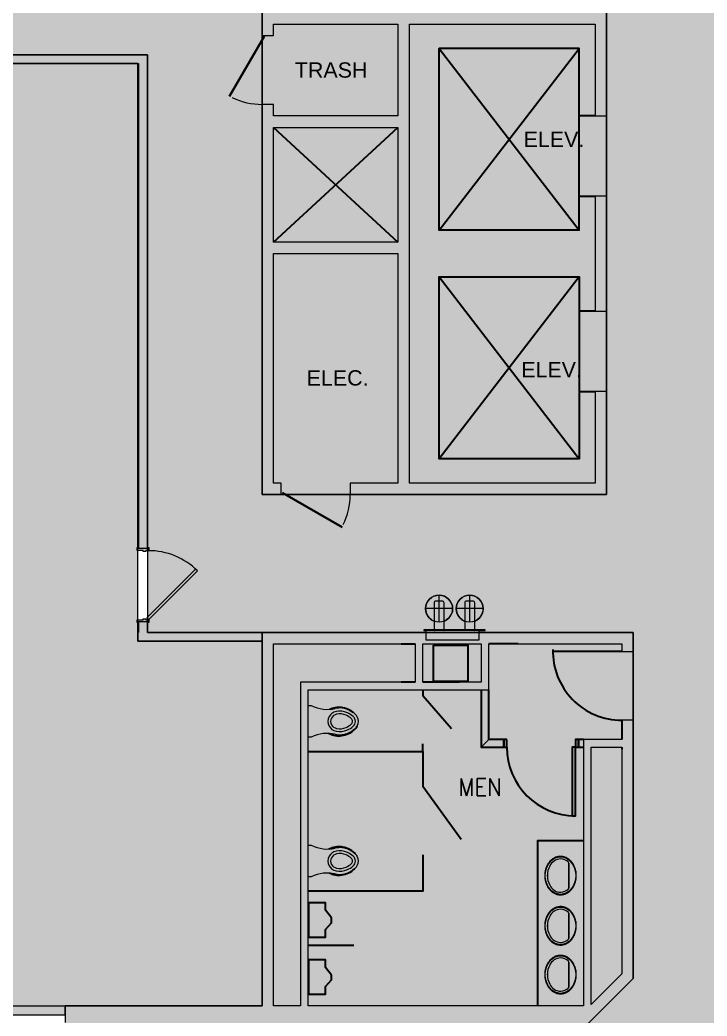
# Model space of a CAD drawing. Header units: inches. Extents: x 920 to 3738, y -709 to 819.
# Drawn here: x 3020 to 3379, y -357 to 164 of the extents above; entities that cross this region are included whole.
import ezdxf

# ---------------------------------------------------------------- set-up
doc = ezdxf.new("R2010")
doc.units = ezdxf.units.IN
doc.header["$MEASUREMENT"] = 0
for name, color, linetype, lineweight in [('A-COLS', 52, 'Continuous', 13), ('A-DETL', 90, 'Continuous', 9), ('A-DETL-GENF', 92, 'Continuous', 9), ('A-DETL-THIN', 151, 'Continuous', 9), ('A-DOOR', 31, 'Continuous', 13), ('A-WALL', 113, 'Continuous', 13), ('A-WALL-PATT', 111, 'Continuous', 13), ('bb$0$A-0-DOOR-S', 7, 'Continuous', 9), ('bb$0$A-BBASE', 250, 'Continuous', 30), ('bb$0$A-Wall-Patt', 7, 'Continuous', 9), ('dp$0$A-WALL-EXST', 7, 'Continuous', 9), ('I-WALL', 2, 'Continuous', 9), ('P-SANR-FIXT', 6, 'Continuous', 9)]:
    doc.layers.add(name, color=color, linetype=linetype, lineweight=lineweight)
doc.styles.add('Arial', font='arial.ttf', dxfattribs={"height": 8.0064})
doc.styles.add('Simplex', font='simplex_.ttf', dxfattribs={"width": 0.9, "height": 9})

# ---------------------------------------------------------------- blocks, each defined once
blk = doc.blocks.new('1951 Kidwell_Linked_dwg_bb$0$CS_SNG30-7240414-5TH FLOOR CONSTRUCTION')
at = {"layer": 'bb$0$A-0-DOOR-S'}
blk.add_arc((160, -84), 36, 334.2307, 0, dxfattribs=at)
at = {"layer": 'bb$0$A-BBASE'}
for p, q in [((160.56, -83.03), (191.74, -101.03)), ((191.74, -101.03), (160.56, -83.03))]:
    blk.add_line(p, q, dxfattribs=at)
blk = doc.blocks.new('1951 Kidwell_Linked_dwg_bb$0$CS_SNG30-7240416-5TH FLOOR CONSTRUCTION')
at = {"layer": 'bb$0$A-0-DOOR-S'}
blk.add_arc((150, 156), 36, 244.2307, 270, dxfattribs=at)
at = {"layer": 'bb$0$A-BBASE'}
for p, q in [((150.97, 155.44), (132.97, 124.26)), ((132.97, 124.26), (150.97, 155.44))]:
    blk.add_line(p, q, dxfattribs=at)
blk = doc.blocks.new('1951 Kidwell_Linked_dwg_bb$0$URINAL1-7240420-5TH FLOOR CONSTRUCTION')
at = {"layer": 'bb$0$A-BBASE', "flags": 128}
blk.add_lwpolyline([(12, 1), (9, 5), (9, 9), (0, 9), (0, -9), (9, -9), (9, -5), (12, -1.5)], close=True, dxfattribs=at)
blk = doc.blocks.new('1951 Kidwell_Linked_dwg_bb$0$TOILET3-7240421-5TH FLOOR CONSTRUCTION')
at = {"layer": 'bb$0$A-BBASE'}
for p, q in [((10.7, 6.27), (12.32, 6.84)), ((12.32, -6.84), (10.97, -6.37))]:
    blk.add_line(p, q, dxfattribs=at)
for centre, radius, start, end in [((15.72, -3.12), 10.52, 90, 108.8354), ((16.24, -0.62), 8.05, 71.1646, 93.7754), ((15.16, -6.53), 14.01, 57.6462, 74.7553), ((16.24, -3.98), 11.29, 43.2399, 55.3641), ((16.24, -3.98), 11.29, 36.0611, 36.6344), ((20.07, 0), 5.93, 24.8834, 26.7012), ((16.24, 3.98), 11.29, 304.6359, 314.9712), ((15.72, 3.12), 10.52, 251.1646, 270), ((15.72, 3.12), 10.52, 270, 288.8354), ((15.7, 5.91), 13.2, 284.9626, 301.7838)]:
    blk.add_arc(centre, radius, start, end, dxfattribs=at)
blk = doc.blocks.new('1951 Kidwell_Linked_dwg_bb$0$TOILET3-V1-5TH FLOOR CONSTRUCTION')
at = {"layer": 'bb$0$A-BBASE'}
for p, q in [((11.22, 6.46), (12.32, 6.84)), ((12.32, -6.84), (10.46, -6.19))]:
    blk.add_line(p, q, dxfattribs=at)
for centre, radius, start, end in [((15.72, -3.12), 10.52, 90, 108.8354), ((16.24, -0.62), 8.05, 71.1646, 93.7754), ((15.16, -6.53), 14.01, 57.6462, 74.7553), ((16.24, -3.98), 11.29, 50.3757, 55.3641), ((16.24, 3.98), 11.29, 304.6359, 323.9389), ((20.07, 0), 5.93, 333.2988, 337.8297), ((15.72, 3.12), 10.52, 251.1646, 270), ((15.72, 3.12), 10.52, 270, 288.8354), ((15.7, 5.91), 13.2, 284.9626, 301.7838)]:
    blk.add_arc(centre, radius, start, end, dxfattribs=at)
blk = doc.blocks.new('1951 Kidwell_Linked_dwg_bb$0$DR1H901-7240422-5TH FLOOR CONSTRUCTION')
at = {"layer": 'bb$0$A-BBASE'}
blk.add_line((338, -166), (302, -166), dxfattribs=at)
blk.add_arc((338, -166), 36, 178.293, 270, dxfattribs=at)
blk = doc.blocks.new('1951 Kidwell_Linked_dwg_bb-7240425-5TH FLOOR CONSTRUCTION')
at = {"layer": 'bb$0$A-BBASE'}
for p, q in [((324, 114), (315.62, 114)), ((156, 108), (221, 48)), ((156, 48), (221, 108)), ((315.62, 72), (324, 72)), ((315.62, 29.82), (315.62, -65.3)), ((324, 12), (315.62, 12)), ((315.62, -30), (324, -30)), ((234, -218.25), (234, -214.32)), ((198, -319.75), (174, -319.75))]:
    blk.add_line(p, q, dxfattribs=at)
at = {"layer": 'bb$0$A-BBASE', "flags": 128}
for points in [[(242.58, 54.18), (315.62, 149.3), (242.58, 149.3)], [(315.62, 54.18), (242.58, 54.18), (242.58, 149.3), (315.62, 54.18), (315.62, 149.3)], [(242.58, 29.82), (315.62, 29.82), (242.58, -65.3), (242.58, 29.82), (315.62, -65.3), (242.58, -65.3)], [(234, -186), (234, -189), (249.04, -206.28)], [(264.5, -186), (264.5, -216), (276.35, -216), (276.35, -212), (268.5, -212), (268.5, -186)], [(318, -212), (315.35, -212), (313.85, -212), (313.85, -216), (315.35, -216), (315.35, -212), (315.35, -216), (318, -216)], [(174, -218.25), (234, -218.25), (234, -236.5), (253.96, -264.1)], [(318, -265), (294, -265), (294, -351.25)], [(234, -272.25), (234, -291.25), (174, -291.25)]]:
    blk.add_lwpolyline(points, dxfattribs=at)
for points in [[(239.53, -162.78), (257.53, -162.78), (257.53, -181.78), (239.53, -181.78)], [(277.85, -212), (276.35, -212), (276.35, -216), (277.85, -216)], [(313.85, -216), (312.1, -216), (312.1, -252), (313.85, -252)]]:
    blk.add_lwpolyline(points, close=True, dxfattribs=at)
at = {"layer": 'bb$0$A-BBASE'}
blk.add_arc((313.85, -216), 36, 180, 270, dxfattribs=at)
at = {"layer": 'bb$0$A-Wall-Patt'}
for p, q in [((276.35, -212), (276.35, -216)), ((315.35, -216), (315.35, -212))]:
    blk.add_line(p, q, dxfattribs=at)
at = {"layer": 'bb$0$A-Wall-Patt', "flags": 128}
blk.add_lwpolyline([(264.5, -216), (268.5, -212)], close=True, dxfattribs=at)
for name, p in [('1951 Kidwell_Linked_dwg_bb$0$CS_SNG30-7240416-5TH FLOOR CONSTRUCTION', (0, 0)), ('1951 Kidwell_Linked_dwg_bb$0$CS_SNG30-7240414-5TH FLOOR CONSTRUCTION', (0, 0)), ('1951 Kidwell_Linked_dwg_bb$0$DR1H901-7240422-5TH FLOOR CONSTRUCTION', (0, 0)), ('1951 Kidwell_Linked_dwg_bb$0$TOILET3-V1-5TH FLOOR CONSTRUCTION', (174.18, -202.67)), ('1951 Kidwell_Linked_dwg_bb$0$TOILET3-7240421-5TH FLOOR CONSTRUCTION', (174.18, -275.52)), ('1951 Kidwell_Linked_dwg_bb$0$URINAL1-7240420-5TH FLOOR CONSTRUCTION', (174.19, -306.34)), ('1951 Kidwell_Linked_dwg_bb$0$URINAL1-7240420-5TH FLOOR CONSTRUCTION', (174.19, -336.23))]:
    blk.add_blockref(name, p)
at = {"layer": 'bb$0$A-BBASE', "color": 7, "attachment_point": 2}
for s, insert, char_height, width, line_spacing_factor, style in [('TRASH', (186.07, 141.99), 8.006, 45.188, 0.941778, 'Arial'), ('ELEV.', (302.51, 105.74), 8.006, 37.9344, 0.941778, 'Arial'), ('ELEV.', (301.28, -14.64), 8.006, 37.9344, 0.941778, 'Arial'), ('ELEC.', (189.43, -18.97), 8.006, 38.6205, 0.941778, 'Arial'), ('MEN', (264, -232.49), 9, 29.2893, 1.125731, 'Simplex')]:
    blk.add_mtext(s, dxfattribs=dict(at, insert=insert, char_height=char_height, width=width, line_spacing_factor=line_spacing_factor, style=style))
blk = doc.blocks.new('1951 Kidwell_Linked_dwg_bb$0$CS_SNG30-7240444-5TH FLOOR CONSTRUCTION')
at = {"layer": 'bb$0$A-0-DOOR-S'}
blk.add_arc((160, -84), 36, 334.2307, 0, dxfattribs=at)
at = {"layer": 'bb$0$A-BBASE'}
for p, q in [((160.56, -83.03), (191.74, -101.03)), ((191.74, -101.03), (160.56, -83.03))]:
    blk.add_line(p, q, dxfattribs=at)
blk = doc.blocks.new('1951 Kidwell_Linked_dwg_bb$0$CS_SNG30-7240446-5TH FLOOR CONSTRUCTION')
at = {"layer": 'bb$0$A-0-DOOR-S'}
blk.add_arc((150, 156), 36, 244.2307, 270, dxfattribs=at)
at = {"layer": 'bb$0$A-BBASE'}
for p, q in [((150.97, 155.44), (132.97, 124.26)), ((132.97, 124.26), (150.97, 155.44))]:
    blk.add_line(p, q, dxfattribs=at)
blk = doc.blocks.new('1951 Kidwell_Linked_dwg_bb$0$DR1H901-7240450-5TH FLOOR CONSTRUCTION')
at = {"layer": 'bb$0$A-BBASE'}
blk.add_line((338, -166), (302, -166), dxfattribs=at)
blk.add_arc((338, -166), 36, 178.293, 270, dxfattribs=at)
blk = doc.blocks.new('1951 Kidwell_Linked_dwg-6963106-5TH FLOOR CONSTRUCTION')
at = {"layer": 'bb$0$A-BBASE'}
for p, q in [((324, 114), (315.62, 114)), ((156, 108), (221, 48)), ((156, 48), (221, 108)), ((315.62, 72), (324, 72)), ((315.62, 29.82), (315.62, -65.3)), ((324, 12), (315.62, 12)), ((315.62, -30), (324, -30)), ((222.69, -162), (230, -162)), ((283.75, -162), (268.5, -162)), ((230, -182), (222.69, -182)), ((253.22, -182), (234, -182)), ((338, -202), (338, -212)), ((234, -218.25), (234, -214.32)), ((338, -216), (338, -217)), ((198, -319.75), (174, -319.75))]:
    blk.add_line(p, q, dxfattribs=at)
at = {"layer": 'bb$0$A-BBASE', "flags": 128}
for points in [[(242.58, 54.18), (315.62, 149.3), (242.58, 149.3)], [(315.62, 54.18), (242.58, 54.18), (242.58, 149.3), (315.62, 54.18), (315.62, 149.3)], [(242.58, 29.82), (315.62, 29.82), (242.58, -65.3), (242.58, 29.82), (315.62, -65.3), (242.58, -65.3)], [(234, -186), (234, -189), (249.04, -206.28)], [(264.5, -186), (264.5, -216), (276.35, -216), (276.35, -212), (268.5, -212), (268.5, -186)], [(318, -212), (315.35, -212), (313.85, -212), (313.85, -216), (315.35, -216), (315.35, -212), (315.35, -216), (318, -216)], [(174, -218.25), (234, -218.25), (234, -236.5), (253.96, -264.1)], [(318, -265), (294, -265), (294, -351.25)], [(234, -272.25), (234, -291.25), (174, -291.25)]]:
    blk.add_lwpolyline(points, dxfattribs=at)
for points in [[(239.53, -162.78), (257.53, -162.78), (257.53, -181.78), (239.53, -181.78)], [(277.85, -212), (276.35, -212), (276.35, -216), (277.85, -216)], [(313.85, -216), (312.1, -216), (312.1, -252), (313.85, -252)]]:
    blk.add_lwpolyline(points, close=True, dxfattribs=at)
at = {"layer": 'bb$0$A-BBASE'}
blk.add_arc((313.85, -216), 36, 180, 270, dxfattribs=at)
at = {"layer": 'bb$0$A-Wall-Patt'}
for p, q in [((276.35, -212), (276.35, -216)), ((315.35, -216), (315.35, -212))]:
    blk.add_line(p, q, dxfattribs=at)
at = {"layer": 'bb$0$A-Wall-Patt', "flags": 128}
blk.add_lwpolyline([(264.5, -216), (268.5, -212)], close=True, dxfattribs=at)
for name, p in [('1951 Kidwell_Linked_dwg_bb-7240425-5TH FLOOR CONSTRUCTION', (0, 0)), ('1951 Kidwell_Linked_dwg_bb$0$CS_SNG30-7240446-5TH FLOOR CONSTRUCTION', (0, 0)), ('1951 Kidwell_Linked_dwg_bb$0$CS_SNG30-7240444-5TH FLOOR CONSTRUCTION', (0, 0)), ('1951 Kidwell_Linked_dwg_bb$0$DR1H901-7240450-5TH FLOOR CONSTRUCTION', (0, 0)), ('1951 Kidwell_Linked_dwg_bb$0$TOILET3-V1-5TH FLOOR CONSTRUCTION', (174.18, -202.67)), ('1951 Kidwell_Linked_dwg_bb$0$TOILET3-7240421-5TH FLOOR CONSTRUCTION', (174.18, -275.52)), ('1951 Kidwell_Linked_dwg_bb$0$URINAL1-7240420-5TH FLOOR CONSTRUCTION', (174.19, -306.34)), ('1951 Kidwell_Linked_dwg_bb$0$URINAL1-7240420-5TH FLOOR CONSTRUCTION', (174.19, -336.23))]:
    blk.add_blockref(name, p)
at = {"layer": 'bb$0$A-BBASE', "color": 7, "attachment_point": 2}
for s, insert, char_height, width, line_spacing_factor, style in [('TRASH', (186.07, 141.99), 8.006, 45.188, 0.941778, 'Arial'), ('ELEV.', (302.51, 105.74), 8.006, 37.9344, 0.941778, 'Arial'), ('ELEV.', (301.28, -14.64), 8.006, 37.9344, 0.941778, 'Arial'), ('ELEC.', (189.43, -18.97), 8.006, 38.6205, 0.941778, 'Arial'), ('MEN', (264, -232.49), 9, 29.2893, 1.125731, 'Simplex')]:
    blk.add_mtext(s, dxfattribs=dict(at, insert=insert, char_height=char_height, width=width, line_spacing_factor=line_spacing_factor, style=style))
blk = doc.blocks.new('Door - Single - Solid Door-7296942-5TH FLOOR CONSTRUCTION')
at = {"layer": 'A-DOOR'}
h = blk.add_hatch(color=50, dxfattribs=at)
h.paths.add_polyline_path([(-15.63, 2.97), (-15.63, 2.22), (-15.26, 2.22), (-15.26, -2.4), (-15.63, -2.4), (-15.63, -3.15), (-14.13, -3.15), (-14.13, -1.65), (-13.63, -1.65), (-13.63, -0.15), (-14.13, -0.15), (-14.13, 2.97), (-15.26, 2.97)], flags=0)
h.paths.add_polyline_path([(21.62, -0.15), (21.62, -1.65), (22.12, -1.65), (22.12, -3.15), (23.62, -3.15), (23.62, -2.4), (23.24, -2.4), (23.24, 2.22), (23.62, 2.22), (23.6, 2.97), (22.12, 2.97), (22.12, -0.15)], flags=0)
at = {"layer": 'A-DOOR', "color": 8, "lineweight": 20}
for p, q in [((-15.63, 2.97), (-14.13, 2.97)), ((-15.63, 2.22), (-15.63, 2.97)), ((-14.13, 2.97), (-14.13, -0.15)), ((22.12, 2.97), (23.62, 2.97)), ((22.12, -0.15), (22.12, 2.97)), ((23.62, 2.97), (23.62, 2.22)), ((-15.63, -3.15), (-15.63, -2.4)), ((-14.13, -3.15), (-15.63, -3.15)), ((-14.13, -0.15), (-13.63, -0.15)), ((-14.13, -1.65), (-14.13, -3.15)), ((-13.63, -1.65), (-14.13, -1.65)), ((-13.03, -2.18), (-14.01, -3.15)), ((-14.01, -3.15), (11.45, -28.61)), ((-13.63, -0.15), (-13.63, -1.65)), ((12.42, -27.63), (-13.03, -2.18)), ((21.62, -0.15), (22.12, -0.15)), ((21.62, -1.65), (21.62, -0.15)), ((22.12, -1.65), (21.62, -1.65)), ((22.12, -3.15), (22.12, -1.65)), ((23.62, -3.15), (22.12, -3.15)), ((23.62, -2.4), (23.62, -3.15)), ((11.45, -28.61), (12.42, -27.63))]:
    blk.add_line(p, q, dxfattribs=at)
at = {"layer": 'A-DOOR', "lineweight": 9}
blk.add_arc((-14.01, -3.15), 36, 315, 0.5, dxfattribs=at)
blk = doc.blocks.new('P-Toilet-Wall-3D - Wall Mount-7476082-5TH FLOOR CONSTRUCTION')
at = {"layer": 'P-SANR-FIXT'}
for p, q in [((174.06, -201.29), (174.06, -194.29)), ((174.06, -194.29), (175.69, -194.29)), ((174, -201.29), (174.06, -201.29)), ((174.06, -203.79), (174, -203.79)), ((174.06, -210.79), (174.06, -203.79)), ((175.69, -210.79), (174.06, -210.79))]:
    blk.add_line(p, q, dxfattribs=at)
for centre, radius, start, end in [((184.1, -177.44), 18.83, 243.4615, 282.704), ((189.86, -202.97), 5.71, 102.704, 149.296), ((190.65, -206.47), 10.93, 65.296, 102.704), ((190.65, -206.47), 9.3, 65.296, 102.704), ((189.33, -209.35), 14.09, 48.704, 65.296), ((189.13, -202.54), 4.87, 149.296, 210.704), ((189.13, -202.54), 3.4, 149.296, 210.704), ((189.86, -202.97), 4.24, 102.704, 149.296), ((190.65, -206.47), 7.83, 65.296, 102.704), ((189.33, -209.35), 11, 48.704, 65.296), ((189.33, -209.35), 12.47, 48.704, 65.296), ((195.31, -202.54), 1.93, 311.296, 48.704), ((195.31, -202.54), 3.4, 311.296, 48.704), ((195.31, -202.54), 5.03, 311.296, 48.704), ((189.86, -202.11), 5.71, 210.704, 257.296), ((189.86, -202.11), 4.24, 210.704, 257.296), ((190.65, -198.6), 9.3, 257.296, 294.704), ((190.65, -198.6), 7.83, 257.296, 294.704), ((189.33, -195.73), 11, 294.704, 311.296), ((189.33, -195.73), 12.47, 294.704, 311.296), ((189.33, -195.73), 14.09, 294.704, 311.296), ((184.1, -227.64), 18.83, 77.296, 116.5385), ((190.65, -198.6), 10.93, 257.296, 294.704)]:
    blk.add_arc(centre, radius, start, end, dxfattribs=at)
blk = doc.blocks.new('P-Lavatory-Circular - LAVATORY-2975574-5TH FLOOR CONSTRUCTION')
at = {"layer": 'P-SANR-FIXT'}
for p, q in [((-6.55, 4.28), (-6.11, 4.28)), ((-6.11, 4.28), (-6.55, 4.28)), ((-6.11, 4.28), (-4.65, 4.27)), ((-4.65, 4.27), (-6.11, 4.28)), ((-4.65, 4.27), (-3.38, 4.27)), ((-3.38, 4.27), (-4.65, 4.27)), ((-3.38, 4.27), (-2.55, 4.27)), ((-2.55, 4.27), (-3.38, 4.27)), ((-2.55, 4.27), (0.05, 4.27)), ((0.05, 4.27), (-2.55, 4.27)), ((0.05, 4.27), (1.38, 4.27)), ((1.38, 4.27), (0.05, 4.27)), ((1.38, 4.27), (2.13, 4.27)), ((2.13, 4.27), (1.38, 4.27)), ((2.13, 4.27), (3.6, 4.27)), ((3.6, 4.27), (2.13, 4.27)), ((3.6, 4.27), (4.3, 4.27)), ((4.3, 4.27), (3.6, 4.27)), ((4.3, 4.27), (4.92, 4.27)), ((4.92, 4.27), (4.3, 4.27)), ((4.92, 4.27), (5.55, 4.28)), ((5.55, 4.28), (4.92, 4.27)), ((5.55, 4.28), (5.64, 4.28)), ((5.64, 4.28), (5.55, 4.28)), ((5.64, 4.28), (5.69, 4.28)), ((5.69, 4.28), (5.64, 4.28)), ((5.69, 4.28), (6.3, 4.28)), ((6.3, 4.28), (5.69, 4.28)), ((6.3, 4.28), (6.45, 4.28)), ((6.45, 4.28), (6.3, 4.28)), ((6.45, 4.28), (6.55, 4.28)), ((6.55, 4.28), (6.45, 4.28)), ((0.13, -6.89), (-0.13, -6.89)), ((-0.13, -6.89), (0.13, -6.89))]:
    blk.add_line(p, q, dxfattribs=at)
for centre, radius, start, end in [((-2.73, -0.08), 5.97, 135.0983, 178.3066), ((-2.73, -0.08), 5.97, 135.0981, 178.3067), ((-2.24, 0.23), 6.45, 181.2745, 245.2065), ((-2.24, 0.23), 6.45, 181.2743, 245.2066), ((-6.56, 3.68), 0.604, 89.7857, 131.7769), ((-6.56, 3.68), 0.604, 89.7871, 131.7784), ((2.24, 0.23), 6.45, 294.7935, 358.7255), ((2.24, 0.23), 6.45, 294.7935, 358.7255), ((6.56, 3.68), 0.604, 48.2231, 90.2143), ((6.56, 3.68), 0.604, 48.2231, 90.2145), ((2.73, -0.08), 5.97, 1.6934, 44.9017), ((2.73, -0.08), 5.97, 1.6934, 44.9017), ((-0.13, 2.98), 9.86, 240.715, 269.9869), ((-0.13, 2.98), 9.86, 240.715, 269.987), ((0.13, 2.98), 9.86, 270.0131, 299.285), ((0.13, 2.98), 9.86, 270.0131, 299.285)]:
    blk.add_arc(centre, radius, start, end, dxfattribs=at)
blk.add_ellipse((0, 0), major_axis=(9.81, 0), ratio=0.814875, dxfattribs=at)
for points in [[(10.06, 0), (10.06, 0.3), (10.02, 0.87), (9.89, 1.58), (9.72, 2.14), (9.57, 2.56), (9.4, 2.96), (9.2, 3.36), (8.97, 3.75), (8.72, 4.13), (8.44, 4.5), (8.14, 4.86), (7.82, 5.2), (7.48, 5.53), (7.12, 5.84), (6.74, 6.14), (6.34, 6.42), (5.92, 6.68), (5.48, 6.93), (5.03, 7.15), (4.57, 7.36), (4.09, 7.55), (3.61, 7.71), (3.11, 7.86), (2.61, 7.98), (2.09, 8.08), (1.57, 8.16), (1.05, 8.22), (0.53, 8.25), (0, 8.26), (-0.53, 8.25), (-1.03, 8.22), (-1.51, 8.17), (-2.11, 8.08), (-2.72, 7.96), (-3.3, 7.8), (-3.87, 7.63), (-4.58, 7.37), (-5.37, 7), (-6.01, 6.63), (-6.49, 6.32), (-6.95, 5.98), (-7.49, 5.53), (-7.98, 5.04), (-8.33, 4.64), (-8.67, 4.21), (-9.04, 3.66), (-9.41, 2.97), (-9.7, 2.24), (-9.91, 1.51), (-10.03, 0.77), (-10.06, 0.26), (-10.06, 0)], [(-10.06, 0), (-10.06, -0.29), (-10.02, -0.87), (-9.89, -1.57), (-9.72, -2.13), (-9.57, -2.55), (-9.4, -2.96), (-9.2, -3.35), (-8.97, -3.74), (-8.72, -4.12), (-8.44, -4.49), (-8.14, -4.85), (-7.82, -5.19), (-7.48, -5.52), (-7.12, -5.84), (-6.74, -6.13), (-6.34, -6.41), (-5.92, -6.68), (-5.48, -6.92), (-5.03, -7.15), (-4.57, -7.35), (-4.09, -7.54), (-3.61, -7.71), (-3.11, -7.85), (-2.61, -7.97), (-2.09, -8.07), (-1.57, -8.15), (-1.05, -8.21), (-0.53, -8.24), (0, -8.25), (0.53, -8.24), (1.03, -8.21), (1.51, -8.16), (2.12, -8.07), (2.72, -7.95), (3.3, -7.8), (3.87, -7.62), (4.58, -7.36), (5.37, -6.99), (6.01, -6.62), (6.49, -6.31), (6.95, -5.98), (7.49, -5.53), (7.98, -5.04), (8.33, -4.63), (8.67, -4.2), (9.04, -3.65), (9.41, -2.96), (9.7, -2.24), (9.91, -1.5), (10.03, -0.76), (10.06, -0.25), (10.06, 0)]]:
    blk.add_open_spline(points, degree=3, knots=[0, 0, 0, 0, 0.033333, 0.066667, 0.083333, 0.1, 0.116667, 0.133333, 0.15, 0.166667, 0.183333, 0.2, 0.216667, 0.233333, 0.25, 0.266667, 0.283333, 0.3, 0.316667, 0.333333, 0.35, 0.366667, 0.383333, 0.4, 0.416667, 0.433333, 0.45, 0.466667, 0.483333, 0.5, 0.516667, 0.533333, 0.547917, 0.5625, 0.591667, 0.60625, 0.620833, 0.65, 0.679167, 0.708333, 0.722917, 0.7375, 0.766667, 0.795833, 0.810417, 0.825, 0.854167, 0.883333, 0.9125, 0.941667, 0.970833, 1, 1, 1, 1], dxfattribs=at)
blk = doc.blocks.new('P-Drinking_Fountain-Wall_Mounted - HI-LO-7612123-5TH FLOOR CONSTRUCTION')
at = {"layer": 'P-SANR-FIXT'}
for p, q in [((16.44, 11.5), (16.44, -2.85)), ((16.44, 11.5), (16.44, -3)), ((20.69, 12.5), (17.44, 12.5)), ((20.69, 12.5), (17.44, 12.5)), ((19.07, 1.44), (19.07, 15.56)), ((21.69, -2.85), (21.69, 11.5)), ((21.69, -3), (21.69, 11.5)), ((32.44, 11.5), (32.44, -2.85)), ((32.44, 11.5), (32.44, -3)), ((36.69, 12.5), (33.44, 12.5)), ((36.69, 12.5), (33.44, 12.5)), ((35.07, 1.44), (35.07, 15.56)), ((37.69, -2.85), (37.69, 11.5)), ((37.69, -3), (37.69, 11.5)), ((26.25, 8.5), (12, 8.5)), ((42.25, 8.5), (28, 8.5)), ((43.07, -2.5), (11.07, -2.5)), ((11.07, -2.5), (11.07, -3)), ((11.07, -2.5), (11.07, -3)), ((43.07, -2.5), (11.07, -2.5)), ((11.07, -3), (12.08, -3)), ((11.07, -3), (12.08, -3)), ((40.08, -3), (43.07, -3)), ((40.08, -3), (43.07, -3)), ((43.07, -3), (43.07, -2.5)), ((43.07, -3), (43.07, -2.5))]:
    blk.add_line(p, q, dxfattribs=at)
for centre in [(19.07, 8.5), (35.07, 8.5)]:
    blk.add_circle(centre, 7.06, dxfattribs=at)
for centre, radius, start, end in [((19.07, 8.5), 7.06, 360, 180), ((17.44, 11.5), 1, 90, 180), ((17.44, 11.5), 1, 90, 180), ((20.69, 11.5), 1, 360, 90), ((20.69, 11.5), 1, 360, 90), ((35.07, 8.5), 7.06, 360, 180), ((33.44, 11.5), 1, 90, 180), ((33.44, 11.5), 1, 90, 180), ((36.69, 11.5), 1, 0, 90), ((36.69, 11.5), 1, 360, 90), ((19.07, 8.5), 7.06, 180, 247.9798), ((19.07, 8.5), 7.06, 292.0202, 360), ((35.07, 8.5), 7.06, 180, 247.98), ((35.07, 8.5), 7.06, 292.02, 360), ((16.59, -2.85), 0.15, 180, 270), ((21.54, -2.85), 0.15, 270, 0), ((32.59, -2.85), 0.15, 180, 270), ((37.54, -2.85), 0.15, 270, 360)]:
    blk.add_arc(centre, radius, start, end, dxfattribs=at)

msp = doc.modelspace()

# ---------------------------------------------------------------- hatches: boundary and pattern name
at = {"layer": 'A-COLS', "lineweight": 9}
h = msp.add_hatch(color=7, dxfattribs=at)
h.paths.add_polyline_path([(3392.52, -709), (3392.52, -438.89), (3343.86, -390.23), (3339.62, -394.47), (3388.02, -442.87), (3388.02, -698.14), (3047.14, -357.25), (3302.4, -357.25), (3314.17, -369.01), (3318.41, -364.77), (3315.58, -361.94), (3340.52, -337), (3340.52, -202), (3334.52, -202), (3334.52, -212), (3314.52, -212), (3314.52, -351.25), (3170.52, -351.25), (3170.52, -186), (3265.02, -186), (3265.02, -162), (3334.52, -162), (3334.52, -166), (3340.52, -166), (3340.52, -156), (3146.52, -156), (3146.52, -351.25), (3043.52, -351.25), (3043.52, -360), (3249.74, -566.22)], flags=0)
h.paths.add_polyline_path([(3465.89, -365.52), (3474.16, -357.25), (3738.21, -357.25), (3738.21, -351.25), (3638.52, -351.25), (3638.52, -156), (3444.52, -156), (3444.52, -166), (3450.52, -166), (3450.52, -162), (3513.52, -162), (3513.52, -186), (3614.52, -186), (3614.52, -351.25), (3470.52, -351.25), (3470.52, -208), (3450.52, -208), (3450.52, -202), (3444.52, -202), (3444.52, -344.16), (3463.45, -363.09)], flags=0)
h.paths.add_polyline_path([(3632.52, -351.25), (3618.52, -351.25), (3618.52, -182), (3517.52, -182), (3517.52, -162), (3632.52, -162), (3632.52, -336.12)], flags=0)
h.paths.add_polyline_path([(3466.52, -351.25), (3460.1, -351.25), (3450.52, -341.68), (3450.52, -212), (3466.52, -212), (3466.52, -348.75)], flags=0)
h.paths.add_polyline_path([(3166.52, -351.25), (3152.52, -351.25), (3152.52, -162), (3226.52, -162), (3226.52, -182), (3166.52, -182), (3166.52, -351.07)], flags=0)
h.paths.add_polyline_path([(3318.52, -350.51), (3318.52, -216), (3334.52, -216), (3334.52, -334.51), (3332.04, -337)], flags=0)
h.paths.add_polyline_path([(3249.74, -182), (3230.52, -182), (3230.52, -162), (3261.02, -162), (3261.02, -182)], flags=0)
h.paths.add_polyline_path([(3632.52, -84), (3638.52, -84), (3638.52, 122), (3632.52, 122), (3632.52, 48), (3567.52, 48), (3567.52, 162), (3632.52, 162), (3632.52, 157.44), (3638.52, 157.44), (3638.52, 168), (3458.52, 168), (3458.52, 114), (3464.52, 114), (3464.52, 162), (3561.52, 162), (3561.52, -78), (3464.52, -78), (3464.52, -30), (3458.52, -30), (3458.52, -84), (3592.52, -84), (3592.52, -78), (3567.52, -78), (3567.52, 34), (3632.52, 34), (3632.52, -78), (3628.52, -78), (3628.52, -84)], flags=0)
h.paths.add_polyline_path([(3217.52, -84), (3326.52, -84), (3326.52, -30), (3320.52, -30), (3320.52, -78), (3223.52, -78), (3223.52, 162), (3320.52, 162), (3320.52, 114), (3326.52, 114), (3326.52, 168), (3146.52, 168), (3146.52, 156), (3152.52, 156), (3152.52, 162), (3217.52, 162), (3217.52, 114), (3152.52, 114), (3152.52, 120), (3146.52, 120), (3146.52, -84), (3156.52, -84), (3156.52, -78), (3152.52, -78), (3152.52, 42), (3217.52, 42), (3217.52, -78), (3192.52, -78), (3192.52, -84)], flags=0)
h.paths.add_polyline_path([(3458.52, 12), (3464.52, 12), (3464.52, 72), (3458.52, 72), (3458.52, 68.06)], flags=0)
h.paths.add_polyline_path([(3326.52, 12), (3326.52, 72), (3320.52, 72), (3320.52, 12)], flags=0)
h.paths.add_polyline_path([(3567.52, 38), (3567.52, 44), (3632.52, 44), (3632.52, 38), (3567.74, 38)], flags=0)
h.paths.add_polyline_path([(3192.52, 48), (3152.52, 48), (3152.52, 108), (3217.52, 108), (3217.52, 48), (3217.22, 48)], flags=0)
at = {"layer": 'A-DETL-GENF'}
h = msp.add_hatch(color=9, dxfattribs=at)
h.paths.add_polyline_path([(3388.02, -698.14), (3388.02, -442.87), (3339.62, -394.47), (3343.86, -390.23), (3318.41, -364.77), (3314.17, -369.01), (3302.4, -357.25), (3047.14, -357.25), (3378.51, -688.63)], flags=0)
h.paths.add_polyline_path([(3478.71, -351.25), (3614.52, -351.25), (3614.52, -186), (3513.52, -186), (3513.52, -162), (3450.52, -162), (3450.52, -166), (3444.52, -166), (3444.52, -202), (3450.52, -202), (3450.52, -208), (3470.52, -208), (3470.52, -351.25), (3474.16, -351.25)], flags=0)
h.paths.add_polyline_path([(3618.52, -351.25), (3632.52, -351.25), (3632.52, -162), (3562.52, -162), (3562.52, -182), (3618.52, -182), (3618.52, -350.48)], flags=0)
h.paths.add_polyline_path([(3466.52, -351.25), (3466.52, -212), (3450.52, -212), (3450.52, -341.68), (3460.1, -351.25), (3465.89, -351.25)], flags=0)
h.paths.add_polyline_path([(3295.32, -351.25), (3314.52, -351.25), (3314.52, -212), (3334.52, -212), (3334.52, -202), (3340.52, -202), (3340.52, -166), (3334.52, -166), (3334.52, -162), (3265.02, -162), (3265.02, -186), (3170.52, -186), (3170.52, -351.25), (3294.61, -351.25)], flags=0)
h.paths.add_polyline_path([(3152.52, -351.25), (3166.52, -351.25), (3166.52, -182), (3226.52, -182), (3226.52, -162), (3152.52, -162), (3152.52, -350.81)], flags=0)
h.paths.add_polyline_path([(3318.52, -350.51), (3334.52, -334.51), (3334.52, -216), (3318.52, -216), (3318.52, -338.62)], flags=0)
h.paths.add_polyline_path([(3517.52, -182), (3558.52, -182), (3558.52, -162), (3517.52, -162)], flags=0)
h.paths.add_polyline_path([(3230.52, -182), (3261.02, -182), (3261.02, -162), (3230.52, -162)], flags=0)
h.paths.add_polyline_path([(3592.52, -84), (3628.52, -84), (3628.52, -78), (3632.52, -78), (3632.52, 34), (3567.52, 34), (3567.52, -78), (3592.52, -78)], flags=0)
h.paths.add_polyline_path([(3192.52, -84), (3192.52, -78), (3217.52, -78), (3217.52, 42), (3152.52, 42), (3152.52, -78), (3156.52, -78), (3156.52, -84)], flags=0)
h.paths.add_polyline_path([(3561.52, -78), (3561.52, 162), (3464.52, 162), (3464.52, 114), (3458.52, 114), (3458.52, 72), (3464.52, 72), (3464.52, 12), (3458.52, 12), (3458.52, -30), (3464.52, -30), (3464.52, -78), (3493.98, -78)], flags=0)
h.paths.add_polyline_path([(3320.52, -78), (3320.52, -30), (3326.52, -30), (3326.52, 12), (3320.52, 12), (3320.52, 72), (3326.52, 72), (3326.52, 114), (3320.52, 114), (3320.52, 162), (3223.52, 162), (3223.52, -78), (3249.74, -78)], flags=0)
h.paths.add_polyline_path([(3567.83, 38), (3632.52, 38), (3632.52, 44), (3567.52, 44), (3567.52, 38)], flags=0)
h.paths.add_polyline_path([(3217.52, 48), (3217.52, 108), (3152.52, 108), (3152.52, 48), (3217.22, 48)], flags=0)
h.paths.add_polyline_path([(3632.52, 48), (3632.52, 122), (3638.52, 122), (3638.52, 157.44), (3632.52, 157.44), (3632.52, 162), (3567.52, 162), (3567.52, 48), (3592.52, 48)], flags=0)
h.paths.add_polyline_path([(3152.52, 114), (3217.52, 114), (3217.52, 162), (3152.52, 162), (3152.52, 156), (3146.52, 156), (3146.52, 120), (3152.52, 120)], flags=0)
h.paths.add_polyline_path([(2639.16, 210.62), (2697.52, 210.62), (2697.52, 333), (2477.52, 333), (2477.52, 327), (2473.52, 327), (2473.52, 210.62), (2601.65, 210.62)], flags=0)
h = msp.add_hatch(color=9, dxfattribs=at)
h.paths.add_polyline_path([(3389.69, -436.06), (3463.06, -362.69), (3444.52, -344.16), (3444.52, -156), (3698.52, -156), (3698.52, 130), (3738.21, 130), (3738.21, 190), (3638.52, 190), (3638.52, -84), (3458.52, -84), (3458.52, 168), (3500.91, 168), (3391.38, 275.29), (3305.31, 189.21), (3326.52, 168), (3326.52, -84), (3146.52, -84), (3146.52, 206), (2601.65, 206), (2601.65, 196.62), (2602.4, 196.62), (2602.4, 195.12), (2601.65, 195.12), (2601.65, 164.88), (2602.4, 164.88), (2602.4, 163.38), (2601.65, 163.38), (2601.65, 146), (3086.52, 146), (3086.52, -111.69), (3087.27, -111.69), (3087.27, -113.19), (3086.52, -113.19), (3086.52, -149.44), (3087.27, -149.44), (3087.27, -150.94), (3086.52, -150.94), (3086.52, -156), (3232.02, -156), (3232.02, -155.12), (3260.02, -155.12), (3260.02, -156), (3340.52, -156), (3340.52, -337), (3315.58, -361.94), (3388.02, -434.39)], flags=0)
h.paths.add_polyline_path([(3301.44, 168), (3319.98, 168), (3302.04, 185.94), (3284.1, 168), (3294.51, 168)], flags=0)
h = msp.add_hatch(color=9, dxfattribs=at)
h.paths.add_polyline_path([(3039.52, -356), (3043.52, -356), (3043.52, -351.25), (3146.52, -351.25), (3146.52, -160.63), (3081.52, -160.63), (3081.52, -150.94), (3081.15, -150.94), (3081.15, -149.44), (3081.52, -149.44), (3081.52, -113.19), (3081.15, -113.19), (3081.15, -111.69), (3081.52, -111.69), (3081.52, 141.38), (2727.02, 141.38), (2727.02, 9), (2741.52, 9), (2741.52, -9), (2727.02, -9), (2727.02, -323.75), (2741.52, -323.75), (2741.52, -351.25), (2727.02, -351.25), (2727.02, -356), (3005.52, -356)], flags=0)
h.paths.add_polyline_path([(3005.52, -351.25), (2987.52, -351.25), (2987.52, -323.75), (3005.52, -323.75), (3005.52, -336.12)], flags=0)
h.paths.add_polyline_path([(2987.52, -9), (2987.52, 9), (3005.52, 9), (3005.51, -9)], flags=0)
at = {"layer": 'A-WALL-PATT', "lineweight": 9}
for points in [[(2724.15, 141.38), (3081.9, 141.38), (3081.9, 146), (2597.02, 146), (2597.02, 141.38), (2723.52, 141.38)], [(3146.52, -160.63), (3146.52, -156), (3081.52, -156), (3081.52, -160.63), (3127.63, -160.63)], [(3234.48, -156), (3260.02, -156), (3260.02, -155.12), (3232.02, -155.12), (3232.02, -156)]]:
    msp.add_hatch(color=7, dxfattribs=at).paths.add_polyline_path(points, flags=0)
h = msp.add_hatch(color=7, dxfattribs=at)
h.paths.add_polyline_path([(3081.9, -156), (3086.52, -156), (3086.52, -150.56), (3081.9, -150.56)], flags=0)
h.paths.add_polyline_path([(3086.52, -112.06), (3086.52, 146), (3081.9, 146), (3081.9, -112.06), (3086.3, -112.06)], flags=0)

# ---------------------------------------------------------------- linework, layer by layer
at = {"layer": 'A-COLS', "color": 8, "lineweight": 20}
for p, q in [((3146.52, 168), (3146.52, 156)), ((3326.52, 114), (3326.52, 168)), ((3152.52, 156), (3152.52, 162)), ((3152.52, 162), (3217.52, 162)), ((3217.52, 162), (3217.52, 114)), ((3223.52, -78), (3223.52, 162)), ((3223.52, 162), (3320.52, 162)), ((3320.52, 162), (3320.52, 114)), ((3146.52, 156), (3152.52, 156)), ((3152.52, 120), (3146.52, 120)), ((3146.52, 120), (3146.52, -84)), ((3152.52, 114), (3152.52, 120)), ((3217.52, 114), (3152.52, 114)), ((3320.52, 114), (3326.52, 114)), ((3152.52, 48), (3152.52, 108)), ((3152.52, 108), (3217.52, 108)), ((3217.52, 108), (3217.52, 48)), ((3326.52, 72), (3320.52, 72)), ((3320.52, 72), (3320.52, 12)), ((3326.52, 12), (3326.52, 72)), ((3217.52, 48), (3152.52, 48)), ((3152.52, -78), (3152.52, 42)), ((3152.52, 42), (3217.52, 42)), ((3217.52, 42), (3217.52, -78)), ((3320.52, 12), (3326.52, 12)), ((3326.52, -30), (3320.52, -30)), ((3320.52, -30), (3320.52, -78)), ((3326.52, -84), (3326.52, -30)), ((3156.52, -78), (3152.52, -78)), ((3156.52, -84), (3156.52, -78)), ((3217.52, -78), (3192.52, -78)), ((3192.52, -78), (3192.52, -84)), ((3320.52, -78), (3223.52, -78)), ((3146.52, -84), (3156.52, -84)), ((3192.52, -84), (3326.52, -84)), ((3220.52, -156), (3146.52, -156)), ((3146.52, -156), (3146.52, -351.25)), ((3261.02, -156), (3220.52, -156)), ((3340.52, -156), (3261.02, -156)), ((3340.52, -166), (3340.52, -156)), ((3152.52, -351.25), (3152.52, -162)), ((3152.52, -162), (3226.52, -162)), ((3226.52, -162), (3226.52, -182)), ((3230.52, -182), (3230.52, -162)), ((3230.52, -162), (3261.02, -162)), ((3261.02, -162), (3261.02, -182)), ((3265.02, -186), (3265.02, -162)), ((3265.02, -162), (3334.52, -162)), ((3334.52, -162), (3334.52, -166)), ((3334.52, -166), (3340.52, -166)), ((3226.52, -182), (3166.52, -182)), ((3166.52, -182), (3166.52, -351.25)), ((3261.02, -182), (3230.52, -182)), ((3170.52, -351.25), (3170.52, -186)), ((3170.52, -186), (3265.02, -186)), ((3340.52, -202), (3334.52, -202)), ((3334.52, -202), (3334.52, -212)), ((3340.52, -337), (3340.52, -202)), ((3334.52, -212), (3314.52, -212)), ((3314.52, -212), (3314.52, -216)), ((3314.52, -216), (3314.52, -351.25)), ((3318.52, -350.51), (3318.52, -216)), ((3318.52, -216), (3334.52, -216)), ((3334.52, -216), (3334.52, -334.51)), ((3315.58, -361.94), (3340.52, -337)), ((3334.52, -334.51), (3318.52, -350.51)), ((3146.52, -351.25), (3043.52, -351.25)), ((3043.52, -351.25), (3043.52, -360)), ((3166.52, -351.25), (3152.52, -351.25)), ((3314.52, -351.25), (3170.52, -351.25))]:
    msp.add_line(p, q, dxfattribs=at)
at = {"layer": 'A-DETL'}
for p, q in [((3230.52, -186), (3230.52, -189)), ((3230.52, -189), (3245.57, -206.28)), ((3170.52, -218.25), (3230.52, -218.25)), ((3230.52, -218.25), (3230.52, -214.32)), ((3230.52, -218.25), (3230.52, -236.5)), ((3230.52, -236.5), (3250.48, -264.1)), ((3314.52, -265), (3290.52, -265)), ((3290.52, -265), (3290.52, -351.25)), ((3230.52, -272.25), (3230.52, -291.25)), ((3230.52, -291.25), (3170.52, -291.25)), ((3179.72, -297.34), (3170.72, -297.34)), ((3179.72, -301.34), (3179.72, -297.34)), ((3182.72, -305.34), (3179.72, -301.34)), ((3182.72, -307.84), (3182.72, -305.34)), ((3179.72, -311.34), (3182.72, -307.84)), ((3179.72, -315.34), (3179.72, -311.34)), ((3170.72, -315.34), (3179.72, -315.34)), ((3194.52, -319.75), (3170.52, -319.75)), ((3179.72, -327.23), (3170.72, -327.23)), ((3179.72, -331.23), (3179.72, -327.23)), ((3182.72, -335.23), (3179.72, -331.23)), ((3179.72, -341.23), (3182.72, -337.73)), ((3182.72, -337.73), (3182.72, -335.23)), ((3179.72, -345.23), (3179.72, -341.23)), ((3170.72, -345.23), (3179.72, -345.23))]:
    msp.add_line(p, q, dxfattribs=at)
at = {"layer": 'A-DETL-THIN'}
for p, q in [((3146.52, -84), (3146.52, 206)), ((3146.52, 168), (3146.52, -84)), ((3326.52, -84), (3326.52, 168)), ((3326.52, 168), (3326.52, -84)), ((2601.65, 146), (3086.52, 146)), ((3086.52, 146), (3086.52, -156)), ((3081.52, 141.38), (2727.02, 141.38)), ((3081.52, -160.63), (3081.52, 141.38)), ((3146.52, -84), (3326.52, -84)), ((3326.52, -84), (3146.52, -84)), ((3086.52, -156), (3340.52, -156)), ((3340.52, -156), (3146.52, -156)), ((3146.52, -156), (3146.52, -351.25)), ((3340.52, -337), (3340.52, -156)), ((3340.52, -156), (3340.52, -337)), ((3146.52, -160.63), (3081.52, -160.63)), ((3146.52, -351.25), (3146.52, -160.63)), ((3315.58, -361.94), (3340.52, -337)), ((3340.52, -337), (3315.58, -361.94)), ((3146.52, -351.25), (3043.52, -351.25)), ((3043.52, -351.25), (3043.52, -360)), ((3043.52, -356), (3043.52, -351.25)), ((3043.52, -351.25), (3146.52, -351.25)), ((2727.02, -356), (3043.52, -356))]:
    msp.add_line(p, q, dxfattribs=at)
at = {"layer": 'A-WALL', "color": 8, "lineweight": 20}
for p, q in [((3086.52, 146), (2601.65, 146)), ((3086.52, -112.06), (3086.52, 146)), ((2728.4, 141.38), (3081.9, 141.38)), ((3081.9, 141.38), (3081.9, -112.06)), ((3081.9, -112.06), (3086.52, -112.06)), ((3086.52, -150.56), (3081.9, -150.56)), ((3081.9, -150.56), (3081.9, -156)), ((3086.52, -156), (3086.52, -150.56)), ((3081.9, -156), (3081.52, -156)), ((3081.52, -156), (3081.52, -160.63)), ((3146.52, -156), (3086.52, -156)), ((3146.52, -160.63), (3146.52, -156)), ((3081.52, -160.63), (3146.52, -160.63))]:
    msp.add_line(p, q, dxfattribs=at)
at = {"layer": 'A-WALL', "lineweight": 9}
msp.add_line((3005.52, -351.25), (3043.52, -351.25), dxfattribs=at)
at = {"layer": 'I-WALL', "color": 8, "lineweight": 20}
for p, q in [((3260.02, -155.12), (3232.02, -155.12)), ((3232.02, -155.12), (3232.02, -160)), ((3260.02, -160), (3260.02, -155.12)), ((3232.02, -160), (3260.02, -160))]:
    msp.add_line(p, q, dxfattribs=at)

# ---------------------------------------------------------------- block references
at = {"layer": 'A-DOOR', "rotation": 89.99999999999991}
msp.add_blockref('Door - Single - Solid Door-7296942-5TH FLOOR CONSTRUCTION', (3084.12, -135.31), dxfattribs=at)
at = {"layer": 'dp$0$A-WALL-EXST', "color": 250, "lineweight": 30}
msp.add_blockref('1951 Kidwell_Linked_dwg-6963106-5TH FLOOR CONSTRUCTION', (2996.52, 0), dxfattribs=at)
at = {"layer": 'P-SANR-FIXT'}
for name, p in [('P-Drinking_Fountain-Wall_Mounted - HI-LO-7612123-5TH FLOOR CONSTRUCTION', (3219.94, -152.12)), ('P-Toilet-Wall-3D - Wall Mount-7476082-5TH FLOOR CONSTRUCTION', (2996.52, 0)), ('P-Toilet-Wall-3D - Wall Mount-7476082-5TH FLOOR CONSTRUCTION', (2996.52, -73.02))]:
    msp.add_blockref(name, p, dxfattribs=at)
at = {"layer": 'P-SANR-FIXT', "rotation": 269.9999999999779}
for p in [(3302.46, -283.19), (3302.46, -309.44), (3302.46, -334.94)]:
    msp.add_blockref('P-Lavatory-Circular - LAVATORY-2975574-5TH FLOOR CONSTRUCTION', p, dxfattribs=at)

doc.saveas('drawing.dxf')
